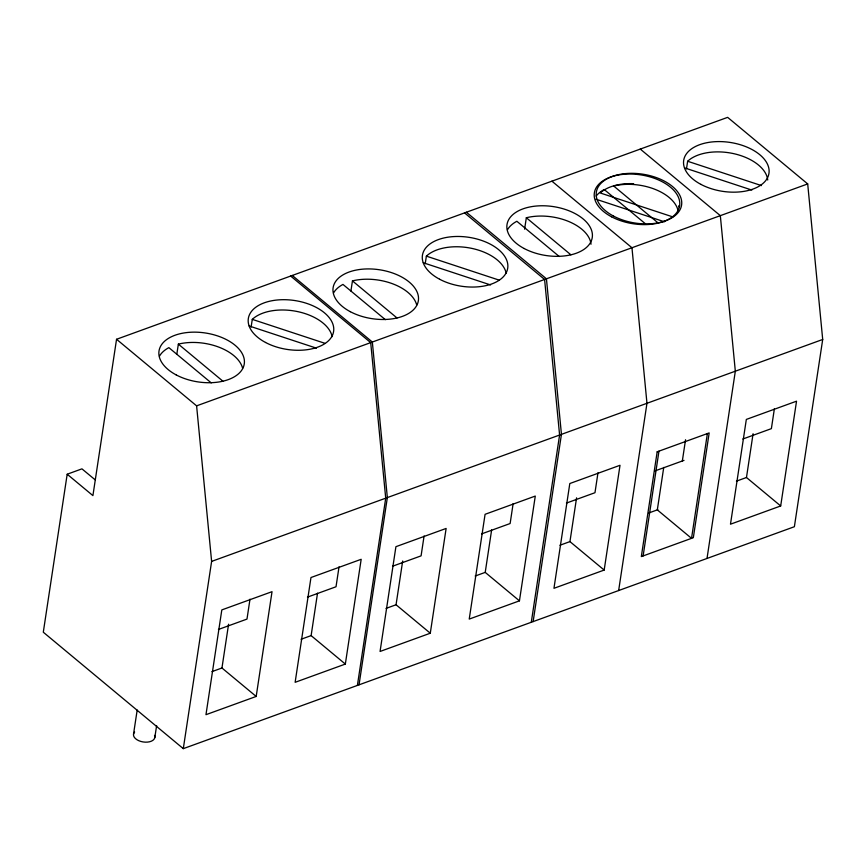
<?xml version="1.0" encoding="UTF-8"?>
<svg xmlns="http://www.w3.org/2000/svg" width="866" height="866" viewBox="0 0 866 866"><rect width="100%" height="100%" fill="white"/><g stroke="black" fill="none" stroke-linecap="round" stroke-linejoin="round"><path stroke-width="1.3" d="M67.191 474.222L43.3 632.212L183.3 748.646L794.382 526.723L822.7 339.472L807.697 183.928L727.646 117.354L116.553 339.277L92.911 495.612L67.191 474.222L81.945 468.852L95.065 479.753M176.816 354.259L178.353 344.127A43.116 24.735 8.6 0 1 242.621 368.256M133.537 734.087L137.185 710.023M154.808 737.626L156.627 725.6M183.3 748.646L211.618 561.406L196.604 405.851L116.553 339.277M251.129 326.969L252.277 319.37A43.116 24.735 8.6 0 1 297.98 311.673A43.116 24.735 8.6 0 1 332.143 336.647M256.184 696.448L272.032 591.673L221.815 609.913L205.967 714.688L256.184 696.448L221.956 667.989L228.581 624.224M249.993 599.175L246.983 619.093L218.427 629.463M350.914 291.03L352.451 280.898A43.116 24.735 8.6 0 1 416.719 305.027M345.339 664.07L361.187 559.295L310.97 577.525L295.133 682.311L345.339 664.07L311.121 635.612L317.53 593.167M339.039 566.84L336.019 586.758L307.462 597.129M357.398 685.417L385.716 498.177L370.702 342.633L290.651 276.048M359.033 684.833L387.351 497.582L372.337 342.038L292.286 275.464M425.228 263.74L426.375 256.141A43.116 24.735 8.6 0 1 472.078 248.445A43.116 24.735 8.6 0 1 506.242 273.418M430.283 633.219L446.131 528.444L395.914 546.684L380.066 651.459L430.283 633.219L396.054 604.76L402.679 560.995M424.091 535.946L421.082 555.864L392.525 566.234M524.612 229.144L526.333 217.745A43.116 24.735 8.6 0 1 591.023 244.223M519.438 600.842L535.285 496.066L485.079 514.307L469.231 619.082L519.438 600.842L485.22 572.383L491.628 529.938M513.137 503.611L510.128 523.529L481.561 533.9M531.291 622.264L559.598 435.024L544.595 279.48L464.544 212.895M533.131 621.604L561.449 434.353L546.435 278.809L466.384 212.235M604.176 570.066L620.013 465.291L569.806 483.531L553.959 588.306L604.176 570.066L569.947 541.607L576.572 497.842M597.984 472.793L594.974 492.711L566.418 503.081M618.649 590.536L646.967 403.296L631.963 247.752L551.913 181.167M686.489 168.859L687.636 161.26A43.116 24.735 8.6 0 1 734.563 153.845A43.116 24.735 8.6 0 1 767.72 180.02M643.124 555.929L658.961 451.154M663.735 467.434L657.316 509.879L691.533 538.338L707.381 433.563M682.332 460.983L685.547 439.744M707.013 558.451L735.331 371.2L720.328 215.656L640.277 149.082M780.688 505.96L796.536 401.185L746.33 419.425L730.482 524.201L780.688 505.96L746.47 477.502L753.084 433.736M774.388 408.73L771.379 428.648L742.822 439.019M196.604 405.851L807.697 183.928M211.618 561.406L822.7 339.472M655.021 470.898L684.01 460.376M211.921 671.637L221.956 667.989M301.076 639.26L311.121 635.612M386.02 608.408L396.054 604.76M475.174 576.031L485.22 572.383M559.912 545.255L569.947 541.607M648.526 513.073L657.846 509.684M736.425 481.15L746.47 477.502M687.636 161.26L761.474 185.595M684.53 167.874L751.85 190.065M672.839 216.911L600.268 192.988A43.116 24.735 8.6 0 1 633.631 183.689M595.895 199.18L664.482 221.793M426.375 256.141L498.946 280.054M423.279 262.755L490.589 284.946M252.277 319.37L324.847 343.282M249.181 325.984L316.491 348.175M658.268 223.082L613.702 186.017A43.116 24.735 8.6 0 1 677.97 210.146M645.571 223.926L604.23 189.546A43.116 24.735 8.6 0 0 596.165 196.052M526.333 217.745L570.9 254.81M559.241 256.509L516.861 221.274A43.116 24.735 8.6 0 0 507.454 229.782M352.451 280.898L397.007 317.963M385.348 319.662L342.968 284.427A43.116 24.735 8.6 0 0 333.562 292.935M178.353 344.127L222.908 381.192M211.25 382.891L168.87 347.645A43.116 24.735 8.6 0 0 159.463 356.164M154.549 735.396A10.782 6.181 8.6 0 1 142.966 741.924A10.782 6.181 8.6 0 1 134.631 732.073M678.619 205.859A43.116 24.735 8.6 0 1 679.258 207.31M657.175 451.803L641.327 556.578L693.33 537.689L709.178 432.913L657.175 451.803M176.199 374.913A43.116 24.735 8.6 0 0 244.158 364.521A43.116 24.735 8.6 0 0 184.534 332.869A43.116 24.735 8.6 0 0 176.199 374.913M265.537 342.471A43.116 24.735 8.6 0 0 333.497 332.079A43.116 24.735 8.6 0 0 273.873 300.415A43.116 24.735 8.6 0 0 265.537 342.471M350.297 311.684A43.116 24.735 8.6 0 0 418.256 301.292A43.116 24.735 8.6 0 0 358.632 269.64A43.116 24.735 8.6 0 0 350.297 311.684M439.636 279.242A43.116 24.735 8.6 0 0 507.595 268.85A43.116 24.735 8.6 0 0 447.971 237.187A43.116 24.735 8.6 0 0 439.636 279.242M524.19 248.531A43.116 24.735 8.6 0 0 592.149 238.139A43.116 24.735 8.6 0 0 532.525 206.487A43.116 24.735 8.6 0 0 524.19 248.531M613.529 216.089A43.116 24.735 8.6 0 0 681.477 205.697A43.116 24.735 8.6 0 0 621.864 174.044A43.116 24.735 8.6 0 0 613.529 216.089M611.548 216.803A43.116 24.735 8.6 0 0 679.507 206.411A43.116 24.735 8.6 0 0 619.894 174.759A43.116 24.735 8.6 0 0 611.548 216.803M700.886 184.361A43.116 24.735 8.6 0 0 768.846 173.969A43.116 24.735 8.6 0 0 709.232 142.305A43.116 24.735 8.6 0 0 700.886 184.361"/></g></svg>
